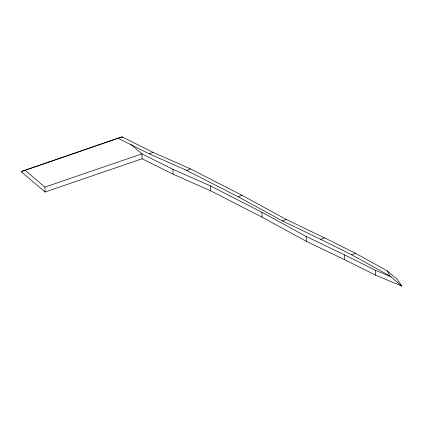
<?xml version="1.0" encoding="UTF-8"?>
<svg xmlns="http://www.w3.org/2000/svg" width="423" height="423" viewBox="0 0 423 423"><rect width="100%" height="100%" fill="white"/><g stroke="black" fill="none" stroke-linecap="round" stroke-linejoin="round"><path stroke-width="0.63" d="M21.15 171.616L121.972 136.862L152.967 152.312L190.371 168.846L241.951 195.273L286.186 219.442L324.483 237.832L355.473 253.282L387.299 270.91L397.271 279.407L401.85 286.138L375.629 275.177L344.634 259.727L306.342 241.337L262.101 217.168L210.522 190.747L173.118 174.207L142.128 158.757L45.087 192.01L21.15 171.616L121.972 136.862L122.971 137.713M118.197 138.363L149.187 153.819L152.967 152.312M149.187 153.819L186.591 170.353L190.371 168.846M186.591 170.353L238.17 196.774L241.951 195.273M238.17 196.774L282.411 220.943L286.186 219.442M282.411 220.943L320.703 239.333L324.483 237.832M320.703 239.333L351.693 254.783L355.473 253.282M24.931 170.109L44.875 187.103L141.922 153.856L172.912 169.306L210.316 185.84L261.895 212.267L306.13 236.436L344.428 254.826L375.418 270.276L391.201 276.875M351.693 254.783L389.884 275.944L401.85 286.138M130.95 144.507L141.922 153.856L142.128 158.757M387.299 270.91L389.884 275.944M375.418 270.276L375.629 275.177M344.428 254.826L344.634 259.727M306.13 236.436L306.342 241.337M261.895 212.267L262.101 217.168M210.316 185.84L210.522 190.747M172.912 169.306L173.118 174.207M44.875 187.103L45.087 192.01"/></g></svg>
